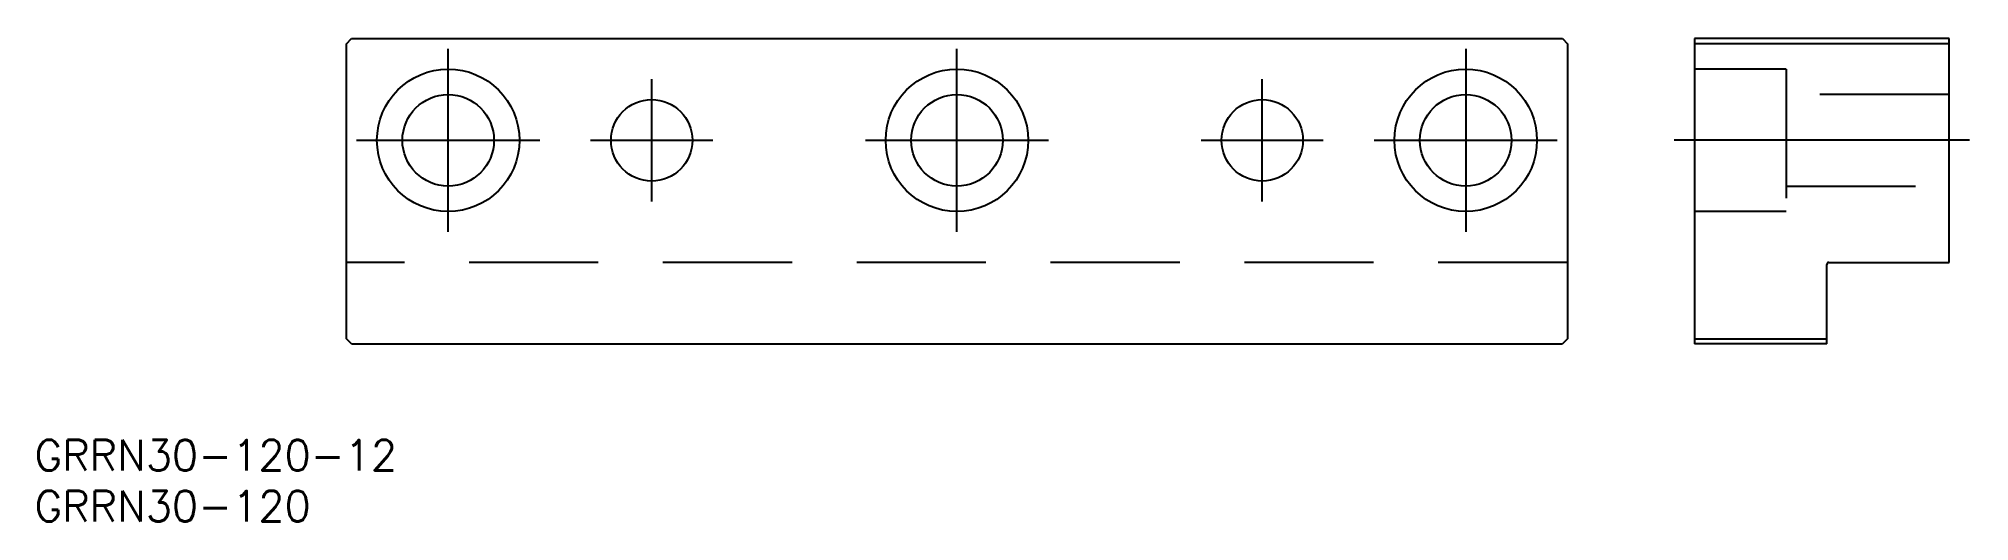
# Model space of a CAD drawing. Extents: x -90 to 100, y -17 to 30.
import ezdxf

# ---------------------------------------------------------------- set-up
doc = ezdxf.new("R2010")
doc.units = 0
doc.linetypes.add('CENTER', pattern=[50.8, 31.75, -6.35, 6.35, -6.35])
doc.linetypes.add('DASHED', pattern=[19.05, 12.7, -6.35])
doc.layers.get('0').update_dxf_attribs({"linetype": 'CONTINUOUS'})
doc.layers.add('CENTER', color=1, linetype='CENTER')
doc.styles.get("Standard").update_dxf_attribs({"font": 'txt.shx', "height": 3, "bigfont": 'bigfont.shx'})

msp = doc.modelspace()

# ---------------------------------------------------------------- linework, layer by layer
at = {"color": 7, "linetype": 'CONTINUOUS'}
for p, q in [((-60, 29.5), (-59.5, 30)), ((-60, 0.5), (-60, 29.5)), ((-59.5, 30), (59.5, 30)), ((59.5, 30), (60, 29.5)), ((60, 29.5), (60, 0.5)), ((72.5, 30), (72.5, 0)), ((97.5, 30), (72.5, 30)), ((97.5, 29.5), (72.5, 29.5)), ((97.5, 8), (97.5, 30)), ((85.5, 0), (85.5, 7.8)), ((85.7, 8), (97.5, 8)), ((-59.5, 0), (-60, 0.5)), ((-59.5, 0), (59.5, 0)), ((60, 0.5), (59.5, 0)), ((72.5, 0.5), (85.5, 0.5)), ((85.5, 0), (72.5, 0))]:
    msp.add_line(p, q, dxfattribs=at)
at = {"color": 3, "linetype": 'DASHED'}
for p, q in [((81.5, 27), (72.5, 27)), ((81.5, 27), (81.5, 13)), ((97.5, 24.5), (81.5, 24.5)), ((81.5, 15.5), (97.5, 15.5)), ((81.5, 13), (72.5, 13)), ((60, 8), (-60, 8))]:
    msp.add_line(p, q, dxfattribs=at)
at = {"color": 7, "linetype": 'CONTINUOUS'}
for centre, radius in [((-50, 20), 7), ((0, 20), 7), ((50, 20), 7), ((-50, 20), 4.5), ((-30, 20), 4), ((0, 20), 4.5), ((30, 20), 4), ((50, 20), 4.5)]:
    msp.add_circle(centre, radius, dxfattribs=at)
msp.add_arc((85.7, 7.8), 0.2, 90, 180, dxfattribs=at)
at = {"layer": 'CENTER', "color": 1, "linetype": 'CENTER'}
for p, q in [((-50, 11), (-50, 29)), ((0, 11), (0, 29)), ((50, 29), (50, 11)), ((-30, 14), (-30, 26)), ((30, 14), (30, 26)), ((-59, 20), (-41, 20)), ((-36, 20), (-24, 20)), ((-9, 20), (9, 20)), ((24, 20), (36, 20)), ((41, 20), (59, 20)), ((99.5, 20), (70.5, 20))]:
    msp.add_line(p, q, dxfattribs=at)

# ---------------------------------------------------------------- texts
at = {"color": 7, "linetype": 'CONTINUOUS'}
for s, p in [('GRRN30-120-12', (-90.64, -12.46)), ('GRRN30-120', (-90.64, -17.46))]:
    msp.add_text(s, height=3, dxfattribs=at).set_placement(p)

doc.saveas('drawing.dxf')
